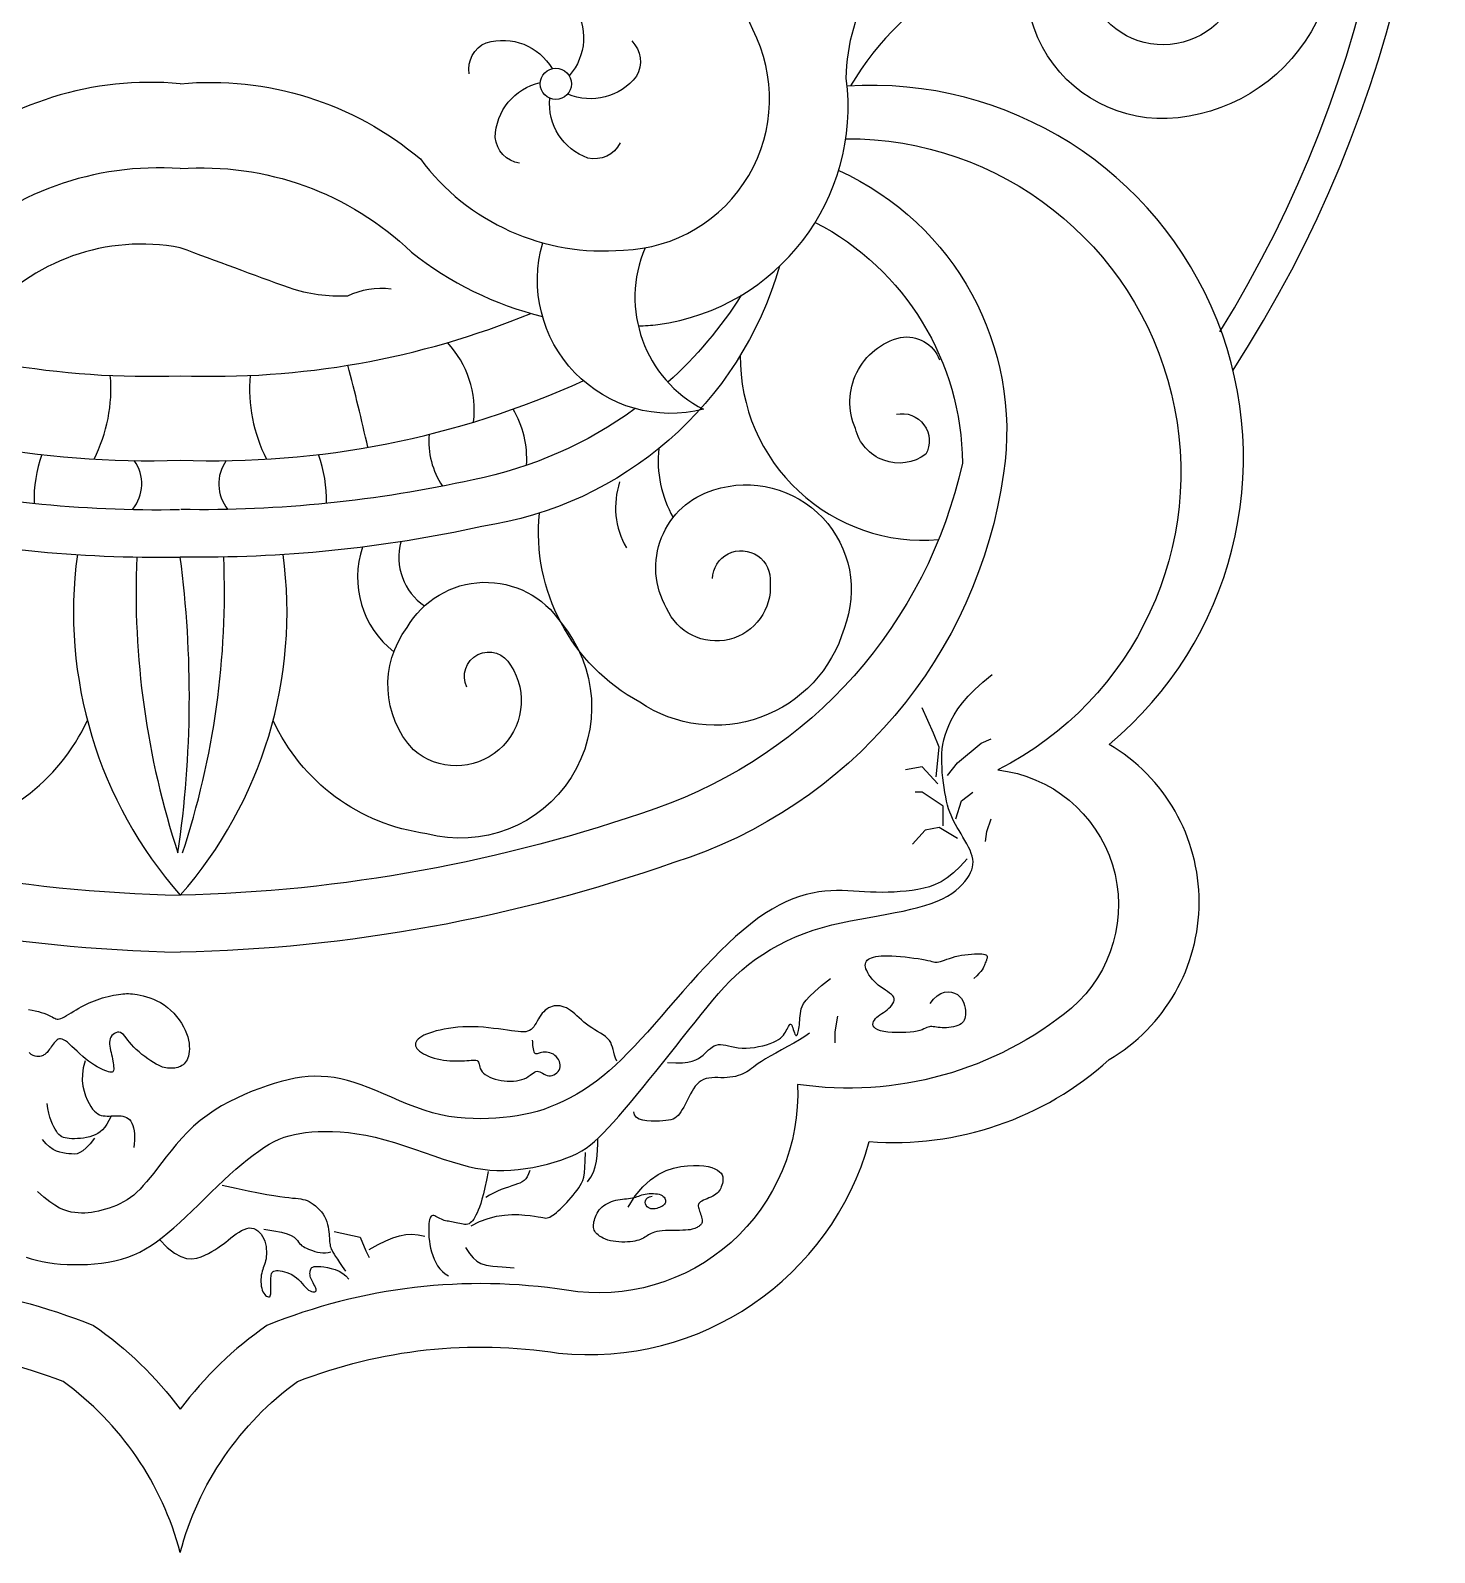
# Model space of a CAD drawing. Header units: millimetres. Extents: x -159346 to -157016, y -80163 to -78851.
# Drawn here: x -157400.36 to -157360.46, y -79047.82 to -79004.58 of the extents above; entities that cross this region are included whole.
import ezdxf

# ---------------------------------------------------------------- set-up
doc = ezdxf.new("R2010")
doc.units = ezdxf.units.MM
doc.header["$LTSCALE"] = 2
doc.header["$MEASUREMENT"] = 0
for name, color, linetype in [('3', 3, 'CONTINUOUS'), ('4', 4, 'CONTINUOUS'), ('7', 7, 'CONTINUOUS')]:
    doc.layers.add(name, color=color, linetype=linetype)

msp = doc.modelspace()

# ---------------------------------------------------------------- linework, layer by layer
at = {"layer": '3', "color": 0}
for points in [[(-157396.101, -79006.097, 0.200979), (-157402.925, -79008.232, -0.260997), (-157408.694, -79010.821, -0.550319), (-157412.372, -79004.558, 0.259121), (-157412.52, -79001.384, 0.661077), (-157414.211, -79001.802, 0.409038), (-157417.221, -78997.208, 0.463078), (-157420.398, -78998.461, 0.230332), (-157418.308, -79003.054, -0.136037), (-157415.065, -79006.31)], [(-157396.101, -79006.097, -0.200979), (-157389.277, -79008.232, 0.260997), (-157383.508, -79010.821, 0.550319), (-157379.83, -79004.558, -0.259121), (-157379.683, -79001.384, -0.661077), (-157377.991, -79001.802, -0.409038), (-157374.981, -78997.208, -0.463078), (-157371.804, -78998.461, -0.230332), (-157373.894, -79003.054, 0.130851), (-157377.05, -79006.158, 0.130851)], [(-157371.804, -78998.461, -0.424059), (-157363.828, -78999.847, -0.545745), (-157368.054, -79007.085, -0.67731), (-157370.96, -79000.525, -0.707315), (-157366.016, -79003.315, -0.769942), (-157370.318, -79003.353, -0.762442), (-157368.356, -79001.77, -0.743648), (-157368.809, -79002.637)], [(-157383.085, -79012.976, 0.014342), (-157382.529, -79012.937, 0.412792), (-157377.174, -79005.941, -0.262416), (-157374.394, -79001.209)], [(-157385.92, -79003.671, -0.345154), (-157384.926, -79003.857, -0.343462), (-157385.048, -79005.869)], [(-157387.89, -79005.818, -0.345154), (-157387.405, -79004.93, -0.343462), (-157385.53, -79005.668)], [(-157383.269, -79004.881, -0.345154), (-157383.139, -79005.884, -0.343462), (-157385.09, -79006.389)], [(-157386.457, -79008.355, -0.345154), (-157387.151, -79007.62, -0.343462), (-157385.87, -79006.064)], [(-157383.601, -79007.776, -0.345154), (-157384.514, -79008.209, -0.343462), (-157385.598, -79006.51)], [(-157414.813, -79008.557, 0.33476), (-157419.5, -79017.153, 0.288685), (-157410.129, -79028.217, 0.079016), (-157396.101, -79030.766, 0.079016)], [(-157396.101, -79008.508, 0.212712), (-157402.67, -79010.879, -0.108121), (-157406.396, -79012.706)], [(-157396.101, -79008.508, -0.212712), (-157389.532, -79010.879, 0.108121), (-157385.806, -79012.706)], [(-157377.389, -79008.557, -0.33476), (-157372.702, -79017.153, -0.288685), (-157382.074, -79028.217, -0.079016), (-157396.101, -79030.766, -0.079016)], [(-157414.147, -79010.033, 0.278708), (-157418.327, -79016.872, 0.260321), (-157409.617, -79026.68, 0.078961), (-157396.101, -79029.146, 0.078961)], [(-157378.056, -79010.033, -0.278708), (-157373.875, -79016.872, -0.260321), (-157382.585, -79026.68, -0.078961), (-157396.101, -79029.146, -0.078961)], [(-157390.11, -79011.927, 0.141691), (-157391.35, -79012.129, -0.092112), (-157392.993, -79011.898, -0.001857), (-157396.101, -79010.756, 0.271344), (-157401.681, -79012.735)], [(-157382.888, -79010.755, 0.395027), (-157381.232, -79015.343, -0.580528), (-157385.798, -79010.615)], [(-157413.132, -79011.28, 0.293505), (-157404.667, -79018.673, 0.058263), (-157396.101, -79019.541, 0.058263)], [(-157379.07, -79011.28, -0.293505), (-157387.535, -79018.673, -0.058263), (-157396.101, -79019.541, -0.058263)], [(-157380.159, -79012.106, -0.069191), (-157382.243, -79014.574, -0.069191)], [(-157375.75, -79015.483, -0.644183), (-157374.914, -79016.622, -0.535005), (-157376.915, -79015.89, -0.462913), (-157375.635, -79013.303, -0.35973), (-157374.525, -79013.934)], [(-157409.032, -79015.324, 0.108554), (-157404.424, -79017.344, 0.058606), (-157396.122, -79018.191)], [(-157383.17, -79015.324, -0.108554), (-157387.778, -79017.344, -0.058606), (-157396.08, -79018.191)], [(-157380.98, -79020.153, -1.030287), (-157379.338, -79020.267, -0.850787), (-157382.278, -79020.992, -0.485332), (-157380.942, -79017.635, -0.633591), (-157377.237, -79021.565, -0.508921), (-157383.042, -79023.663, -0.302486), (-157385.894, -79018.293)], [(-157404.242, -79023.235, 0.981359), (-157405.49, -79022.612, 0.871126), (-157402.727, -79025.016, 0.363424), (-157402.548, -79021.543, 0.556765), (-157406.922, -79021.409, 0.733056), (-157403.104, -79027.398, 0.256961), (-157398.74, -79024.18, 0.256961)], [(-157387.96, -79023.235, -0.981359), (-157386.712, -79022.612, -0.871126), (-157389.475, -79025.016, -0.363424), (-157389.654, -79021.543, -0.556765), (-157385.28, -79021.409, -0.733056), (-157389.098, -79027.398, -0.256961), (-157393.463, -79024.18, -0.256961)]]:
    msp.add_lwpolyline(points, format="xyb", dxfattribs=at)
for points in [[(-157400.483, -79039.43), (-157400.341, -79039.475), (-157400.189, -79039.515), (-157400.029, -79039.55), (-157399.861, -79039.579), (-157399.685, -79039.603), (-157399.504, -79039.621), (-157399.317, -79039.633), (-157399.126, -79039.639), (-157398.932, -79039.638), (-157398.736, -79039.631), (-157398.538, -79039.617), (-157398.342, -79039.595), (-157398.148, -79039.565), (-157397.957, -79039.527), (-157397.771, -79039.48), (-157397.591, -79039.423), (-157397.418, -79039.357), (-157397.252, -79039.28), (-157397.09, -79039.194), (-157396.93, -79039.096), (-157396.772, -79038.988), (-157396.613, -79038.869), (-157396.452, -79038.739), (-157396.286, -79038.596), (-157396.116, -79038.443), (-157395.941, -79038.28), (-157395.763, -79038.11), (-157395.583, -79037.936), (-157395.402, -79037.759), (-157395.22, -79037.583), (-157395.04, -79037.409), (-157394.863, -79037.241), (-157394.688, -79037.08), (-157394.518, -79036.928), (-157394.351, -79036.784), (-157394.187, -79036.65), (-157394.028, -79036.526), (-157393.872, -79036.413), (-157393.721, -79036.311), (-157393.573, -79036.221), (-157393.43, -79036.143), (-157393.288, -79036.077), (-157393.147, -79036.022), (-157393.003, -79035.976), (-157392.855, -79035.939), (-157392.701, -79035.91), (-157392.539, -79035.888), (-157392.366, -79035.871), (-157392.181, -79035.86), (-157391.983, -79035.855), (-157391.774, -79035.857), (-157391.553, -79035.867), (-157391.321, -79035.888), (-157391.079, -79035.919), (-157390.825, -79035.963), (-157390.562, -79036.02), (-157390.289, -79036.091), (-157390.01, -79036.173), (-157389.727, -79036.264), (-157389.445, -79036.359), (-157389.165, -79036.455), (-157388.892, -79036.55), (-157388.629, -79036.639), (-157388.378, -79036.72), (-157388.142, -79036.789), (-157387.92, -79036.847), (-157387.708, -79036.894), (-157387.504, -79036.928), (-157387.304, -79036.952), (-157387.107, -79036.965), (-157386.909, -79036.967), (-157386.708, -79036.959), (-157386.501, -79036.94), (-157386.29, -79036.912), (-157386.079, -79036.875), (-157385.871, -79036.832), (-157385.667, -79036.782), (-157385.472, -79036.728), (-157385.287, -79036.669), (-157385.117, -79036.609), (-157384.962, -79036.546), (-157384.821, -79036.479), (-157384.69, -79036.407), (-157384.566, -79036.328), (-157384.445, -79036.239), (-157384.325, -79036.139), (-157384.202, -79036.026), (-157384.073, -79035.898), (-157383.936, -79035.753), (-157383.789, -79035.593), (-157383.635, -79035.418), (-157383.473, -79035.23), (-157383.306, -79035.031), (-157383.132, -79034.822), (-157382.954, -79034.604), (-157382.771, -79034.379), (-157382.585, -79034.148), (-157382.397, -79033.913), (-157382.209, -79033.676), (-157382.02, -79033.439), (-157381.833, -79033.204), (-157381.65, -79032.973), (-157381.47, -79032.749), (-157381.296, -79032.533), (-157381.129, -79032.326), (-157380.965, -79032.129), (-157380.804, -79031.941), (-157380.643, -79031.762), (-157380.479, -79031.59), (-157380.311, -79031.425), (-157380.135, -79031.266), (-157379.949, -79031.114), (-157379.752, -79030.966), (-157379.544, -79030.825), (-157379.325, -79030.69), (-157379.098, -79030.562), (-157378.861, -79030.443), (-157378.617, -79030.332), (-157378.367, -79030.231), (-157378.11, -79030.14), (-157377.848, -79030.06), (-157377.583, -79029.99), (-157377.316, -79029.928), (-157377.05, -79029.872), (-157376.786, -79029.822), (-157376.526, -79029.775), (-157376.272, -79029.73), (-157376.025, -79029.686), (-157375.787, -79029.641), (-157375.56, -79029.594), (-157375.343, -79029.546), (-157375.137, -79029.495), (-157374.943, -79029.44), (-157374.762, -79029.381), (-157374.595, -79029.318), (-157374.441, -79029.249), (-157374.301, -79029.175), (-157374.175, -79029.095), (-157374.063, -79029.013), (-157373.964, -79028.927), (-157373.877, -79028.841), (-157373.802, -79028.754), (-157373.738, -79028.669), (-157373.685, -79028.585), (-157373.642, -79028.505), (-157373.61, -79028.427), (-157373.587, -79028.351), (-157373.575, -79028.275), (-157373.572, -79028.198), (-157373.579, -79028.121), (-157373.595, -79028.041), (-157373.621, -79027.958), (-157373.656, -79027.87), (-157373.699, -79027.78), (-157373.748, -79027.687), (-157373.801, -79027.593), (-157373.857, -79027.498), (-157373.913, -79027.404), (-157373.969, -79027.311), (-157374.022, -79027.221), (-157374.071, -79027.134), (-157374.116, -79027.048), (-157374.158, -79026.962), (-157374.196, -79026.875), (-157374.231, -79026.785), (-157374.264, -79026.689), (-157374.294, -79026.586), (-157374.322, -79026.475), (-157374.349, -79026.354), (-157374.373, -79026.225), (-157374.395, -79026.09), (-157374.414, -79025.95), (-157374.431, -79025.807), (-157374.444, -79025.664), (-157374.453, -79025.522), (-157374.459, -79025.384), (-157374.46, -79025.249), (-157374.456, -79025.119), (-157374.445, -79024.99), (-157374.428, -79024.862), (-157374.401, -79024.733), (-157374.366, -79024.601), (-157374.32, -79024.466), (-157374.263, -79024.324), (-157374.193, -79024.175), (-157374.107, -79024.019), (-157374, -79023.853), (-157373.87, -79023.679), (-157373.711, -79023.494), (-157373.521, -79023.299), (-157373.295, -79023.092), (-157373.029, -79022.873)], [(-157374.616, -79025.782), (-157374.536, -79024.944), (-157374.696, -79024.545), (-157375.015, -79023.827)], [(-157374.296, -79025.742), (-157374.017, -79025.383), (-157373.338, -79024.825), (-157373.058, -79024.705)], [(-157374.576, -79025.981), (-157375.015, -79025.503), (-157375.494, -79025.582)], [(-157374.416, -79027.178), (-157374.416, -79026.62), (-157375.015, -79026.221), (-157375.215, -79026.221)], [(-157374.057, -79026.979), (-157373.897, -79026.46), (-157373.578, -79026.221)], [(-157374.017, -79027.537), (-157374.536, -79027.218), (-157374.935, -79027.298), (-157375.295, -79027.697)], [(-157373.218, -79027.617), (-157373.178, -79027.338), (-157373.058, -79026.979)], [(-157373.74, -79028.112), (-157373.938, -79028.334), (-157374.126, -79028.513), (-157374.305, -79028.654), (-157374.478, -79028.763), (-157374.645, -79028.845), (-157374.809, -79028.905), (-157374.973, -79028.948), (-157375.137, -79028.981), (-157375.304, -79029.007), (-157375.473, -79029.028), (-157375.644, -79029.044), (-157375.815, -79029.055), (-157375.986, -79029.062), (-157376.156, -79029.065), (-157376.324, -79029.063), (-157376.489, -79029.058), (-157376.652, -79029.05), (-157376.812, -79029.04), (-157376.97, -79029.029), (-157377.129, -79029.021), (-157377.288, -79029.015), (-157377.449, -79029.013), (-157377.614, -79029.018), (-157377.782, -79029.031), (-157377.955, -79029.053), (-157378.133, -79029.085), (-157378.316, -79029.128), (-157378.502, -79029.183), (-157378.693, -79029.251), (-157378.887, -79029.333), (-157379.084, -79029.429), (-157379.284, -79029.54), (-157379.487, -79029.667), (-157379.692, -79029.81), (-157379.899, -79029.967), (-157380.108, -79030.138), (-157380.319, -79030.322), (-157380.531, -79030.517), (-157380.745, -79030.724), (-157380.959, -79030.941), (-157381.175, -79031.167), (-157381.39, -79031.4), (-157381.605, -79031.638), (-157381.818, -79031.878), (-157382.028, -79032.118), (-157382.235, -79032.355), (-157382.437, -79032.588), (-157382.635, -79032.814), (-157382.827, -79033.031), (-157383.013, -79033.239), (-157383.196, -79033.437), (-157383.377, -79033.626), (-157383.555, -79033.806), (-157383.733, -79033.976), (-157383.912, -79034.137), (-157384.091, -79034.288), (-157384.274, -79034.43), (-157384.458, -79034.562), (-157384.644, -79034.686), (-157384.831, -79034.8), (-157385.019, -79034.904), (-157385.208, -79034.999), (-157385.396, -79035.085), (-157385.585, -79035.161), (-157385.772, -79035.228), (-157385.96, -79035.286), (-157386.148, -79035.336), (-157386.338, -79035.378), (-157386.531, -79035.413), (-157386.727, -79035.441), (-157386.927, -79035.463), (-157387.132, -79035.479), (-157387.344, -79035.49), (-157387.56, -79035.495), (-157387.781, -79035.492), (-157388.006, -79035.481), (-157388.235, -79035.459), (-157388.466, -79035.427), (-157388.7, -79035.383), (-157388.935, -79035.325), (-157389.171, -79035.253), (-157389.407, -79035.17), (-157389.641, -79035.079), (-157389.873, -79034.983), (-157390.101, -79034.884), (-157390.326, -79034.786), (-157390.544, -79034.693), (-157390.756, -79034.606), (-157390.961, -79034.53), (-157391.159, -79034.463), (-157391.352, -79034.407), (-157391.54, -79034.362), (-157391.726, -79034.327), (-157391.91, -79034.303), (-157392.093, -79034.29), (-157392.276, -79034.288), (-157392.462, -79034.297), (-157392.649, -79034.316), (-157392.839, -79034.346), (-157393.032, -79034.386), (-157393.229, -79034.435), (-157393.429, -79034.493), (-157393.633, -79034.559), (-157393.842, -79034.634), (-157394.056, -79034.716), (-157394.273, -79034.806), (-157394.492, -79034.906), (-157394.709, -79035.014), (-157394.924, -79035.132), (-157395.135, -79035.259), (-157395.339, -79035.398), (-157395.534, -79035.547), (-157395.72, -79035.708), (-157395.895, -79035.876), (-157396.06, -79036.05), (-157396.216, -79036.227), (-157396.362, -79036.402), (-157396.499, -79036.574), (-157396.627, -79036.739), (-157396.746, -79036.894), (-157396.856, -79037.037), (-157396.96, -79037.168), (-157397.058, -79037.287), (-157397.152, -79037.395), (-157397.243, -79037.493), (-157397.333, -79037.582), (-157397.424, -79037.662), (-157397.517, -79037.735), (-157397.614, -79037.8), (-157397.713, -79037.858), (-157397.814, -79037.911), (-157397.917, -79037.957), (-157398.02, -79037.998), (-157398.123, -79038.034), (-157398.226, -79038.066), (-157398.327, -79038.094), (-157398.427, -79038.117), (-157398.524, -79038.138), (-157398.62, -79038.153), (-157398.716, -79038.165), (-157398.811, -79038.172), (-157398.906, -79038.174), (-157399.002, -79038.171), (-157399.099, -79038.162), (-157399.197, -79038.147), (-157399.3, -79038.123), (-157399.41, -79038.085), (-157399.53, -79038.03), (-157399.662, -79037.953), (-157399.809, -79037.852), (-157399.975, -79037.722), (-157400.161, -79037.559)], [(-157374.786, -79032.225), (-157374.692, -79032.094), (-157374.591, -79031.999), (-157374.487, -79031.936), (-157374.383, -79031.901), (-157374.28, -79031.89), (-157374.183, -79031.901), (-157374.095, -79031.928), (-157374.017, -79031.969), (-157373.953, -79032.019), (-157373.901, -79032.078), (-157373.861, -79032.142), (-157373.831, -79032.21), (-157373.81, -79032.28), (-157373.797, -79032.351), (-157373.79, -79032.419), (-157373.787, -79032.484), (-157373.789, -79032.543), (-157373.796, -79032.598), (-157373.807, -79032.647), (-157373.823, -79032.691), (-157373.846, -79032.73), (-157373.875, -79032.765), (-157373.91, -79032.796), (-157373.954, -79032.823), (-157374.005, -79032.846), (-157374.063, -79032.865), (-157374.125, -79032.881), (-157374.191, -79032.894), (-157374.258, -79032.902), (-157374.325, -79032.908), (-157374.391, -79032.91), (-157374.453, -79032.909), (-157374.51, -79032.905), (-157374.563, -79032.9), (-157374.612, -79032.893), (-157374.658, -79032.886), (-157374.7, -79032.881), (-157374.739, -79032.878), (-157374.777, -79032.878), (-157374.812, -79032.883), (-157374.847, -79032.893), (-157374.883, -79032.907), (-157374.922, -79032.925), (-157374.967, -79032.945), (-157375.02, -79032.966), (-157375.084, -79032.987), (-157375.16, -79033.006), (-157375.252, -79033.022), (-157375.359, -79033.035), (-157375.48, -79033.044), (-157375.608, -79033.049), (-157375.74, -79033.049), (-157375.87, -79033.044), (-157375.994, -79033.034), (-157376.106, -79033.018), (-157376.203, -79032.996), (-157376.281, -79032.968), (-157376.339, -79032.935), (-157376.38, -79032.898), (-157376.405, -79032.858), (-157376.415, -79032.816), (-157376.413, -79032.773), (-157376.399, -79032.731), (-157376.376, -79032.69), (-157376.345, -79032.651), (-157376.307, -79032.614), (-157376.263, -79032.579), (-157376.216, -79032.544), (-157376.165, -79032.509), (-157376.113, -79032.473), (-157376.061, -79032.436), (-157376.01, -79032.397), (-157375.962, -79032.356), (-157375.918, -79032.313), (-157375.879, -79032.269), (-157375.847, -79032.224), (-157375.824, -79032.178), (-157375.812, -79032.133), (-157375.811, -79032.088), (-157375.824, -79032.045), (-157375.851, -79032.003), (-157375.891, -79031.963), (-157375.941, -79031.923), (-157375.999, -79031.882), (-157376.062, -79031.84), (-157376.129, -79031.796), (-157376.197, -79031.75), (-157376.263, -79031.699), (-157376.326, -79031.645), (-157376.385, -79031.587), (-157376.439, -79031.528), (-157376.487, -79031.467), (-157376.529, -79031.406), (-157376.565, -79031.346), (-157376.594, -79031.288), (-157376.616, -79031.234), (-157376.629, -79031.184), (-157376.635, -79031.138), (-157376.632, -79031.096), (-157376.622, -79031.058), (-157376.603, -79031.023), (-157376.578, -79030.993), (-157376.544, -79030.965), (-157376.503, -79030.941), (-157376.454, -79030.921), (-157376.398, -79030.903), (-157376.333, -79030.888), (-157376.26, -79030.877), (-157376.178, -79030.87), (-157376.087, -79030.866), (-157375.987, -79030.865), (-157375.877, -79030.868), (-157375.758, -79030.875), (-157375.632, -79030.885), (-157375.503, -79030.898), (-157375.375, -79030.912), (-157375.25, -79030.929), (-157375.132, -79030.946), (-157375.025, -79030.964), (-157374.932, -79030.981), (-157374.856, -79030.998), (-157374.793, -79031.014), (-157374.742, -79031.028), (-157374.699, -79031.039), (-157374.661, -79031.046), (-157374.625, -79031.05), (-157374.588, -79031.048), (-157374.546, -79031.041), (-157374.498, -79031.028), (-157374.442, -79031.01), (-157374.38, -79030.989), (-157374.312, -79030.965), (-157374.238, -79030.939), (-157374.159, -79030.914), (-157374.075, -79030.89), (-157373.987, -79030.868), (-157373.896, -79030.85), (-157373.803, -79030.836), (-157373.71, -79030.825), (-157373.619, -79030.817), (-157373.533, -79030.812), (-157373.454, -79030.81), (-157373.382, -79030.811), (-157373.322, -79030.815), (-157373.273, -79030.821), (-157373.235, -79030.83), (-157373.207, -79030.84), (-157373.188, -79030.852), (-157373.175, -79030.866), (-157373.169, -79030.881), (-157373.167, -79030.898), (-157373.169, -79030.915), (-157373.172, -79030.933), (-157373.177, -79030.951), (-157373.184, -79030.971), (-157373.192, -79030.993), (-157373.201, -79031.016), (-157373.212, -79031.042), (-157373.223, -79031.07), (-157373.235, -79031.101), (-157373.248, -79031.135), (-157373.264, -79031.173), (-157373.286, -79031.215), (-157373.314, -79031.261), (-157373.352, -79031.313), (-157373.403, -79031.371), (-157373.467, -79031.435), (-157373.548, -79031.507)], [(-157382.253, -79033.9), (-157382.021, -79033.908), (-157381.83, -79033.902), (-157381.675, -79033.885), (-157381.55, -79033.858), (-157381.45, -79033.823), (-157381.37, -79033.782), (-157381.303, -79033.736), (-157381.245, -79033.687), (-157381.19, -79033.637), (-157381.137, -79033.587), (-157381.085, -79033.539), (-157381.033, -79033.495), (-157380.98, -79033.456), (-157380.926, -79033.424), (-157380.869, -79033.401), (-157380.809, -79033.388), (-157380.744, -79033.386), (-157380.675, -79033.393), (-157380.6, -79033.407), (-157380.52, -79033.425), (-157380.434, -79033.445), (-157380.342, -79033.464), (-157380.243, -79033.479), (-157380.136, -79033.488), (-157380.023, -79033.489), (-157379.905, -79033.481), (-157379.785, -79033.467), (-157379.666, -79033.447), (-157379.549, -79033.421), (-157379.438, -79033.391), (-157379.336, -79033.358), (-157379.245, -79033.322), (-157379.166, -79033.283), (-157379.1, -79033.243), (-157379.045, -79033.202), (-157378.999, -79033.16), (-157378.961, -79033.118), (-157378.929, -79033.075), (-157378.902, -79033.032), (-157378.879, -79032.989), (-157378.857, -79032.947), (-157378.837, -79032.908), (-157378.819, -79032.872), (-157378.801, -79032.843), (-157378.785, -79032.821), (-157378.769, -79032.808), (-157378.754, -79032.806), (-157378.739, -79032.816), (-157378.724, -79032.84), (-157378.709, -79032.875), (-157378.694, -79032.917), (-157378.679, -79032.963), (-157378.664, -79033.01), (-157378.649, -79033.053), (-157378.634, -79033.089), (-157378.619, -79033.115), (-157378.604, -79033.129), (-157378.589, -79033.129), (-157378.575, -79033.119), (-157378.562, -79033.098), (-157378.549, -79033.068), (-157378.538, -79033.03), (-157378.528, -79032.986), (-157378.519, -79032.936), (-157378.513, -79032.882), (-157378.507, -79032.823), (-157378.503, -79032.762), (-157378.498, -79032.699), (-157378.493, -79032.634), (-157378.487, -79032.569), (-157378.479, -79032.503), (-157378.469, -79032.437), (-157378.455, -79032.372), (-157378.431, -79032.303), (-157378.388, -79032.225), (-157378.318, -79032.131), (-157378.215, -79032.018), (-157378.069, -79031.88), (-157377.874, -79031.711), (-157377.621, -79031.507)], [(-157400.409, -79032.394), (-157400.313, -79032.407), (-157400.221, -79032.426), (-157400.133, -79032.448), (-157400.052, -79032.473), (-157399.976, -79032.499), (-157399.906, -79032.527), (-157399.844, -79032.554), (-157399.79, -79032.58), (-157399.743, -79032.604), (-157399.703, -79032.625), (-157399.668, -79032.642), (-157399.635, -79032.655), (-157399.603, -79032.663), (-157399.57, -79032.665), (-157399.533, -79032.659), (-157399.492, -79032.647), (-157399.444, -79032.626), (-157399.389, -79032.598), (-157399.33, -79032.565), (-157399.266, -79032.527), (-157399.199, -79032.486), (-157399.129, -79032.443), (-157399.057, -79032.399), (-157398.985, -79032.356), (-157398.912, -79032.316), (-157398.839, -79032.277), (-157398.766, -79032.24), (-157398.692, -79032.206), (-157398.618, -79032.173), (-157398.542, -79032.143), (-157398.466, -79032.114), (-157398.388, -79032.088), (-157398.31, -79032.064), (-157398.23, -79032.042), (-157398.151, -79032.022), (-157398.074, -79032.005), (-157397.998, -79031.989), (-157397.925, -79031.975), (-157397.856, -79031.964), (-157397.792, -79031.954), (-157397.733, -79031.947), (-157397.678, -79031.942), (-157397.625, -79031.939), (-157397.571, -79031.939), (-157397.516, -79031.942), (-157397.458, -79031.948), (-157397.394, -79031.957), (-157397.323, -79031.969), (-157397.243, -79031.985), (-157397.156, -79032.005), (-157397.062, -79032.03), (-157396.965, -79032.061), (-157396.864, -79032.099), (-157396.763, -79032.144), (-157396.662, -79032.197), (-157396.562, -79032.26), (-157396.466, -79032.331), (-157396.375, -79032.411), (-157396.288, -79032.498), (-157396.207, -79032.59), (-157396.133, -79032.686), (-157396.066, -79032.784), (-157396.008, -79032.883), (-157395.959, -79032.982), (-157395.919, -79033.078), (-157395.888, -79033.172), (-157395.865, -79033.263), (-157395.85, -79033.35), (-157395.843, -79033.433), (-157395.841, -79033.512), (-157395.845, -79033.585), (-157395.854, -79033.652), (-157395.867, -79033.713), (-157395.885, -79033.768), (-157395.905, -79033.818), (-157395.93, -79033.861), (-157395.957, -79033.9), (-157395.987, -79033.934), (-157396.02, -79033.963), (-157396.055, -79033.987), (-157396.093, -79034.007), (-157396.132, -79034.024), (-157396.172, -79034.037), (-157396.214, -79034.047), (-157396.256, -79034.054), (-157396.299, -79034.058), (-157396.341, -79034.061), (-157396.383, -79034.062), (-157396.425, -79034.061), (-157396.467, -79034.058), (-157396.511, -79034.051), (-157396.557, -79034.041), (-157396.606, -79034.026), (-157396.66, -79034.005), (-157396.72, -79033.977), (-157396.786, -79033.942), (-157396.859, -79033.899), (-157396.938, -79033.849), (-157397.021, -79033.793), (-157397.105, -79033.731), (-157397.19, -79033.666), (-157397.271, -79033.598), (-157397.349, -79033.528), (-157397.419, -79033.458), (-157397.483, -79033.389), (-157397.539, -79033.322), (-157397.589, -79033.259), (-157397.635, -79033.201), (-157397.677, -79033.149), (-157397.718, -79033.106), (-157397.759, -79033.072), (-157397.8, -79033.049), (-157397.842, -79033.038), (-157397.886, -79033.039), (-157397.929, -79033.05), (-157397.97, -79033.07), (-157398.008, -79033.099), (-157398.042, -79033.134), (-157398.07, -79033.175), (-157398.09, -79033.22), (-157398.103, -79033.269), (-157398.109, -79033.321), (-157398.108, -79033.376), (-157398.102, -79033.433), (-157398.093, -79033.492), (-157398.081, -79033.552), (-157398.067, -79033.613), (-157398.053, -79033.674), (-157398.039, -79033.736), (-157398.027, -79033.796), (-157398.016, -79033.855), (-157398.006, -79033.911), (-157397.999, -79033.963), (-157397.994, -79034.012), (-157397.992, -79034.055), (-157397.993, -79034.091), (-157397.998, -79034.121), (-157398.007, -79034.145), (-157398.021, -79034.161), (-157398.04, -79034.17), (-157398.066, -79034.173), (-157398.098, -79034.17), (-157398.139, -79034.16), (-157398.187, -79034.143), (-157398.245, -79034.121), (-157398.31, -79034.092), (-157398.382, -79034.057), (-157398.458, -79034.016), (-157398.539, -79033.969), (-157398.622, -79033.916), (-157398.707, -79033.858), (-157398.791, -79033.794), (-157398.874, -79033.724), (-157398.955, -79033.651), (-157399.034, -79033.578), (-157399.109, -79033.506), (-157399.18, -79033.438), (-157399.247, -79033.376), (-157399.309, -79033.322), (-157399.365, -79033.28), (-157399.415, -79033.25), (-157399.46, -79033.232), (-157399.5, -79033.225), (-157399.535, -79033.228), (-157399.568, -79033.239), (-157399.599, -79033.257), (-157399.628, -79033.281), (-157399.656, -79033.309), (-157399.684, -79033.342), (-157399.711, -79033.377), (-157399.739, -79033.413), (-157399.766, -79033.45), (-157399.792, -79033.487), (-157399.817, -79033.522), (-157399.841, -79033.555), (-157399.864, -79033.585), (-157399.886, -79033.611), (-157399.907, -79033.633), (-157399.928, -79033.652), (-157399.95, -79033.668), (-157399.973, -79033.682), (-157399.999, -79033.694), (-157400.027, -79033.705), (-157400.058, -79033.715), (-157400.094, -79033.724), (-157400.134, -79033.73), (-157400.178, -79033.73), (-157400.226, -79033.721), (-157400.278, -79033.701), (-157400.335, -79033.666), (-157400.396, -79033.613)], [(-157383.69, -79033.86), (-157383.729, -79033.772), (-157383.758, -79033.688), (-157383.781, -79033.608), (-157383.8, -79033.532), (-157383.819, -79033.46), (-157383.841, -79033.392), (-157383.869, -79033.328), (-157383.907, -79033.268), (-157383.956, -79033.213), (-157384.017, -79033.161), (-157384.086, -79033.111), (-157384.161, -79033.063), (-157384.24, -79033.015), (-157384.322, -79032.966), (-157384.403, -79032.916), (-157384.482, -79032.863), (-157384.558, -79032.806), (-157384.629, -79032.747), (-157384.697, -79032.687), (-157384.763, -79032.628), (-157384.826, -79032.569), (-157384.888, -79032.514), (-157384.948, -79032.463), (-157385.008, -79032.417), (-157385.068, -79032.378), (-157385.128, -79032.346), (-157385.187, -79032.321), (-157385.246, -79032.302), (-157385.304, -79032.29), (-157385.362, -79032.284), (-157385.418, -79032.284), (-157385.474, -79032.291), (-157385.528, -79032.304), (-157385.581, -79032.323), (-157385.632, -79032.348), (-157385.681, -79032.378), (-157385.728, -79032.414), (-157385.772, -79032.455), (-157385.814, -79032.5), (-157385.853, -79032.55), (-157385.889, -79032.605), (-157385.923, -79032.661), (-157385.956, -79032.719), (-157385.988, -79032.776), (-157386.021, -79032.831), (-157386.055, -79032.881), (-157386.092, -79032.926), (-157386.133, -79032.963), (-157386.178, -79032.99), (-157386.228, -79033.01), (-157386.284, -79033.022), (-157386.347, -79033.027), (-157386.419, -79033.026), (-157386.5, -79033.02), (-157386.59, -79033.009), (-157386.692, -79032.996), (-157386.805, -79032.98), (-157386.928, -79032.962), (-157387.059, -79032.944), (-157387.198, -79032.927), (-157387.341, -79032.911), (-157387.487, -79032.898), (-157387.635, -79032.888), (-157387.783, -79032.883), (-157387.929, -79032.883), (-157388.073, -79032.888), (-157388.213, -79032.898), (-157388.348, -79032.913), (-157388.478, -79032.931), (-157388.602, -79032.952), (-157388.719, -79032.976), (-157388.828, -79033.002), (-157388.928, -79033.031), (-157389.02, -79033.061), (-157389.103, -79033.092), (-157389.176, -79033.125), (-157389.24, -79033.16), (-157389.294, -79033.195), (-157389.339, -79033.231), (-157389.374, -79033.268), (-157389.399, -79033.306), (-157389.414, -79033.344), (-157389.419, -79033.383), (-157389.415, -79033.421), (-157389.4, -79033.46), (-157389.377, -79033.498), (-157389.343, -79033.537), (-157389.301, -79033.574), (-157389.249, -79033.611), (-157389.188, -79033.647), (-157389.121, -79033.681), (-157389.047, -79033.714), (-157388.968, -79033.744), (-157388.884, -79033.771), (-157388.797, -79033.794), (-157388.708, -79033.814), (-157388.618, -79033.829), (-157388.527, -79033.84), (-157388.437, -79033.848), (-157388.348, -79033.853), (-157388.261, -79033.854), (-157388.178, -79033.854), (-157388.098, -79033.851), (-157388.023, -79033.847), (-157387.953, -79033.841), (-157387.89, -79033.836), (-157387.832, -79033.831), (-157387.781, -79033.828), (-157387.736, -79033.829), (-157387.698, -79033.834), (-157387.667, -79033.844), (-157387.643, -79033.86), (-157387.627, -79033.884), (-157387.615, -79033.913), (-157387.607, -79033.948), (-157387.599, -79033.987), (-157387.588, -79034.029), (-157387.574, -79034.072), (-157387.553, -79034.116), (-157387.524, -79034.159), (-157387.483, -79034.201), (-157387.433, -79034.24), (-157387.374, -79034.276), (-157387.307, -79034.31), (-157387.233, -79034.34), (-157387.154, -79034.366), (-157387.071, -79034.388), (-157386.985, -79034.405), (-157386.897, -79034.418), (-157386.808, -79034.425), (-157386.719, -79034.427), (-157386.633, -79034.424), (-157386.549, -79034.416), (-157386.469, -79034.402), (-157386.394, -79034.383), (-157386.326, -79034.359), (-157386.264, -79034.329), (-157386.21, -79034.296), (-157386.16, -79034.261), (-157386.115, -79034.227), (-157386.074, -79034.197), (-157386.035, -79034.172), (-157385.997, -79034.154), (-157385.96, -79034.146), (-157385.922, -79034.149), (-157385.883, -79034.161), (-157385.844, -79034.179), (-157385.803, -79034.202), (-157385.761, -79034.225), (-157385.718, -79034.246), (-157385.673, -79034.263), (-157385.627, -79034.272), (-157385.579, -79034.272), (-157385.53, -79034.263), (-157385.483, -79034.246), (-157385.438, -79034.222), (-157385.397, -79034.19), (-157385.362, -79034.154), (-157385.334, -79034.112), (-157385.314, -79034.066), (-157385.304, -79034.017), (-157385.303, -79033.967), (-157385.311, -79033.916), (-157385.327, -79033.865), (-157385.349, -79033.816), (-157385.379, -79033.771), (-157385.414, -79033.729), (-157385.454, -79033.694), (-157385.498, -79033.665), (-157385.546, -79033.642), (-157385.596, -79033.625), (-157385.646, -79033.614), (-157385.696, -79033.608), (-157385.745, -79033.606), (-157385.791, -79033.608), (-157385.833, -79033.614), (-157385.871, -79033.623), (-157385.904, -79033.633), (-157385.933, -79033.643), (-157385.958, -79033.65), (-157385.979, -79033.654), (-157385.998, -79033.652), (-157386.015, -79033.643), (-157386.03, -79033.624), (-157386.043, -79033.595), (-157386.054, -79033.558), (-157386.064, -79033.513), (-157386.072, -79033.464), (-157386.078, -79033.412), (-157386.082, -79033.36), (-157386.085, -79033.309), (-157386.086, -79033.262)], [(-157377.421, -79032.584), (-157377.501, -79033.022), (-157377.501, -79033.341)], [(-157378.22, -79033.062), (-157378.352, -79033.154), (-157378.503, -79033.25), (-157378.668, -79033.348), (-157378.84, -79033.446), (-157379.013, -79033.541), (-157379.18, -79033.633), (-157379.335, -79033.719), (-157379.471, -79033.797), (-157379.584, -79033.866), (-157379.676, -79033.926), (-157379.751, -79033.979), (-157379.812, -79034.025), (-157379.864, -79034.066), (-157379.911, -79034.102), (-157379.956, -79034.135), (-157380.003, -79034.166), (-157380.056, -79034.195), (-157380.115, -79034.223), (-157380.179, -79034.248), (-157380.248, -79034.271), (-157380.321, -79034.29), (-157380.398, -79034.306), (-157380.479, -79034.318), (-157380.562, -79034.325), (-157380.648, -79034.328), (-157380.736, -79034.328), (-157380.823, -79034.327), (-157380.91, -79034.327), (-157380.995, -79034.33), (-157381.077, -79034.339), (-157381.155, -79034.354), (-157381.228, -79034.379), (-157381.295, -79034.414), (-157381.356, -79034.459), (-157381.412, -79034.513), (-157381.464, -79034.574), (-157381.512, -79034.641), (-157381.557, -79034.712), (-157381.6, -79034.787), (-157381.641, -79034.864), (-157381.68, -79034.941), (-157381.718, -79035.018), (-157381.756, -79035.093), (-157381.794, -79035.166), (-157381.833, -79035.234), (-157381.872, -79035.297), (-157381.912, -79035.353), (-157381.953, -79035.402), (-157381.997, -79035.443), (-157382.044, -79035.476), (-157382.096, -79035.502), (-157382.155, -79035.522), (-157382.221, -79035.537), (-157382.298, -79035.548), (-157382.385, -79035.556), (-157382.486, -79035.562), (-157382.599, -79035.566), (-157382.72, -79035.565), (-157382.841, -79035.557), (-157382.956, -79035.539), (-157383.057, -79035.506), (-157383.138, -79035.457), (-157383.192, -79035.388), (-157383.211, -79035.296)], [(-157398.806, -79033.853), (-157398.858, -79034.049), (-157398.883, -79034.233), (-157398.884, -79034.406), (-157398.867, -79034.566), (-157398.835, -79034.712), (-157398.792, -79034.844), (-157398.742, -79034.961), (-157398.69, -79035.063), (-157398.639, -79035.149), (-157398.59, -79035.219), (-157398.541, -79035.276), (-157398.492, -79035.321), (-157398.444, -79035.356), (-157398.394, -79035.381), (-157398.344, -79035.398), (-157398.292, -79035.409), (-157398.238, -79035.415), (-157398.182, -79035.418), (-157398.125, -79035.417), (-157398.067, -79035.415), (-157398.009, -79035.412), (-157397.951, -79035.409), (-157397.893, -79035.408), (-157397.837, -79035.409), (-157397.782, -79035.414), (-157397.729, -79035.423), (-157397.678, -79035.437), (-157397.63, -79035.458), (-157397.585, -79035.485), (-157397.544, -79035.52), (-157397.507, -79035.564), (-157397.475, -79035.618), (-157397.449, -79035.682), (-157397.427, -79035.754), (-157397.412, -79035.835), (-157397.401, -79035.922), (-157397.397, -79036.015), (-157397.398, -79036.111), (-157397.406, -79036.21), (-157397.419, -79036.31)], [(-157398.068, -79035.417), (-157398.127, -79035.541), (-157398.186, -79035.646), (-157398.247, -79035.733), (-157398.31, -79035.806), (-157398.375, -79035.865), (-157398.444, -79035.913), (-157398.516, -79035.952), (-157398.593, -79035.983), (-157398.675, -79036.008), (-157398.761, -79036.028), (-157398.848, -79036.043), (-157398.936, -79036.053), (-157399.022, -79036.06), (-157399.104, -79036.062), (-157399.182, -79036.061), (-157399.253, -79036.057), (-157399.316, -79036.05), (-157399.372, -79036.039), (-157399.422, -79036.024), (-157399.467, -79036.004), (-157399.508, -79035.977), (-157399.547, -79035.944), (-157399.585, -79035.902), (-157399.622, -79035.852), (-157399.66, -79035.793), (-157399.698, -79035.724), (-157399.736, -79035.644), (-157399.772, -79035.552), (-157399.805, -79035.449), (-157399.834, -79035.333), (-157399.86, -79035.203), (-157399.879, -79035.059)], [(-157398.538, -79036.042), (-157398.663, -79036.204), (-157398.772, -79036.323), (-157398.869, -79036.406), (-157398.955, -79036.458), (-157399.035, -79036.487), (-157399.111, -79036.498), (-157399.187, -79036.496), (-157399.264, -79036.489), (-157399.347, -79036.48), (-157399.433, -79036.467), (-157399.524, -79036.446), (-157399.618, -79036.414), (-157399.715, -79036.365), (-157399.813, -79036.297), (-157399.913, -79036.206), (-157400.013, -79036.087)], [(-157384.524, -79037.286), (-157384.429, -79037.157), (-157384.357, -79037.014), (-157384.306, -79036.86), (-157384.271, -79036.699), (-157384.25, -79036.536), (-157384.239, -79036.373), (-157384.235, -79036.215), (-157384.235, -79036.065)], [(-157387.837, -79038.539), (-157387.595, -79038.413), (-157387.354, -79038.324), (-157387.118, -79038.265), (-157386.891, -79038.231), (-157386.677, -79038.217), (-157386.48, -79038.219), (-157386.304, -79038.23), (-157386.154, -79038.247), (-157386.031, -79038.264), (-157385.933, -79038.279), (-157385.856, -79038.293), (-157385.796, -79038.304), (-157385.748, -79038.311), (-157385.709, -79038.314), (-157385.674, -79038.312), (-157385.639, -79038.303), (-157385.601, -79038.287), (-157385.559, -79038.265), (-157385.514, -79038.236), (-157385.465, -79038.201), (-157385.413, -79038.16), (-157385.359, -79038.113), (-157385.302, -79038.061), (-157385.243, -79038.003), (-157385.181, -79037.941), (-157385.119, -79037.874), (-157385.057, -79037.805), (-157384.995, -79037.734), (-157384.936, -79037.663), (-157384.879, -79037.592), (-157384.825, -79037.523), (-157384.776, -79037.457), (-157384.733, -79037.393), (-157384.695, -79037.327), (-157384.663, -79037.25), (-157384.636, -79037.154), (-157384.616, -79037.034), (-157384.601, -79036.882), (-157384.592, -79036.689), (-157384.589, -79036.45)], [(-157383.371, -79038.009), (-157383.169, -79037.685), (-157382.957, -79037.426), (-157382.738, -79037.226), (-157382.517, -79037.076), (-157382.296, -79036.969), (-157382.082, -79036.897), (-157381.878, -79036.852), (-157381.687, -79036.829), (-157381.514, -79036.819), (-157381.358, -79036.82), (-157381.22, -79036.832), (-157381.099, -79036.852), (-157380.994, -79036.88), (-157380.906, -79036.915), (-157380.833, -79036.955), (-157380.775, -79036.998), (-157380.733, -79037.044), (-157380.703, -79037.092), (-157380.685, -79037.141), (-157380.677, -79037.191), (-157380.677, -79037.241), (-157380.684, -79037.29), (-157380.695, -79037.338), (-157380.709, -79037.384), (-157380.725, -79037.427), (-157380.742, -79037.469), (-157380.762, -79037.507), (-157380.785, -79037.544), (-157380.812, -79037.579), (-157380.844, -79037.611), (-157380.88, -79037.641), (-157380.922, -79037.67), (-157380.969, -79037.696), (-157381.021, -79037.721), (-157381.076, -79037.745), (-157381.131, -79037.768), (-157381.184, -79037.79), (-157381.233, -79037.812), (-157381.278, -79037.834), (-157381.314, -79037.856), (-157381.342, -79037.879), (-157381.362, -79037.902), (-157381.374, -79037.927), (-157381.379, -79037.954), (-157381.379, -79037.982), (-157381.374, -79038.013), (-157381.366, -79038.046), (-157381.354, -79038.082), (-157381.341, -79038.121), (-157381.327, -79038.162), (-157381.312, -79038.204), (-157381.299, -79038.246), (-157381.286, -79038.288), (-157381.277, -79038.329), (-157381.27, -79038.366), (-157381.268, -79038.401), (-157381.27, -79038.431), (-157381.277, -79038.458), (-157381.288, -79038.481), (-157381.303, -79038.501), (-157381.32, -79038.52), (-157381.341, -79038.536), (-157381.363, -79038.552), (-157381.388, -79038.567), (-157381.413, -79038.582), (-157381.442, -79038.597), (-157381.474, -79038.611), (-157381.512, -79038.624), (-157381.556, -79038.635), (-157381.608, -79038.646), (-157381.669, -79038.654), (-157381.74, -79038.66), (-157381.823, -79038.664), (-157381.915, -79038.666), (-157382.012, -79038.667), (-157382.113, -79038.669), (-157382.214, -79038.67), (-157382.311, -79038.673), (-157382.403, -79038.679), (-157382.486, -79038.687), (-157382.557, -79038.699), (-157382.619, -79038.714), (-157382.672, -79038.731), (-157382.718, -79038.751), (-157382.758, -79038.772), (-157382.796, -79038.794), (-157382.83, -79038.817), (-157382.865, -79038.84), (-157382.901, -79038.862), (-157382.938, -79038.883), (-157382.979, -79038.903), (-157383.022, -79038.922), (-157383.07, -79038.939), (-157383.122, -79038.955), (-157383.18, -79038.968), (-157383.244, -79038.979), (-157383.315, -79038.988), (-157383.391, -79038.994), (-157383.471, -79038.997), (-157383.553, -79038.997), (-157383.636, -79038.993), (-157383.719, -79038.986), (-157383.8, -79038.975), (-157383.877, -79038.959), (-157383.949, -79038.94), (-157384.016, -79038.916), (-157384.078, -79038.89), (-157384.134, -79038.86), (-157384.184, -79038.829), (-157384.228, -79038.796), (-157384.265, -79038.762), (-157384.296, -79038.727), (-157384.32, -79038.692), (-157384.338, -79038.656), (-157384.35, -79038.621), (-157384.357, -79038.584), (-157384.359, -79038.546), (-157384.357, -79038.506), (-157384.351, -79038.465), (-157384.343, -79038.421), (-157384.331, -79038.375), (-157384.317, -79038.327), (-157384.3, -79038.278), (-157384.279, -79038.229), (-157384.255, -79038.18), (-157384.226, -79038.132), (-157384.194, -79038.086), (-157384.156, -79038.042), (-157384.114, -79038.001), (-157384.067, -79037.963), (-157384.016, -79037.929), (-157383.962, -79037.898), (-157383.905, -79037.871), (-157383.846, -79037.847), (-157383.786, -79037.826), (-157383.724, -79037.809), (-157383.661, -79037.796), (-157383.598, -79037.786), (-157383.536, -79037.778), (-157383.475, -79037.771), (-157383.415, -79037.765), (-157383.358, -79037.759), (-157383.303, -79037.752), (-157383.251, -79037.743), (-157383.203, -79037.732), (-157383.157, -79037.719), (-157383.114, -79037.704), (-157383.071, -79037.69), (-157383.027, -79037.675), (-157382.982, -79037.66), (-157382.935, -79037.647), (-157382.885, -79037.636), (-157382.831, -79037.628), (-157382.773, -79037.622), (-157382.714, -79037.619), (-157382.655, -79037.619), (-157382.598, -79037.623), (-157382.543, -79037.63), (-157382.491, -79037.641), (-157382.446, -79037.656), (-157382.407, -79037.676), (-157382.374, -79037.699), (-157382.349, -79037.725), (-157382.329, -79037.753), (-157382.316, -79037.782), (-157382.309, -79037.812), (-157382.308, -79037.841), (-157382.313, -79037.869), (-157382.323, -79037.896), (-157382.338, -79037.92), (-157382.359, -79037.943), (-157382.383, -79037.964), (-157382.412, -79037.983), (-157382.445, -79038), (-157382.48, -79038.015), (-157382.519, -79038.029), (-157382.56, -79038.04), (-157382.603, -79038.049), (-157382.646, -79038.054), (-157382.688, -79038.054), (-157382.73, -79038.049), (-157382.768, -79038.037), (-157382.804, -79038.019), (-157382.835, -79037.992), (-157382.861, -79037.957), (-157382.879, -79037.915), (-157382.887, -79037.87), (-157382.882, -79037.825), (-157382.863, -79037.781), (-157382.826, -79037.742), (-157382.77, -79037.711), (-157382.692, -79037.69)], [(-157387.354, -79036.996), (-157387.401, -79037.242), (-157387.445, -79037.451), (-157387.487, -79037.627), (-157387.526, -79037.775), (-157387.563, -79037.899), (-157387.599, -79038.003), (-157387.633, -79038.091), (-157387.665, -79038.166), (-157387.697, -79038.234), (-157387.728, -79038.293), (-157387.759, -79038.345), (-157387.791, -79038.39), (-157387.824, -79038.426), (-157387.858, -79038.455), (-157387.894, -79038.477), (-157387.933, -79038.49), (-157387.975, -79038.497), (-157388.019, -79038.497), (-157388.065, -79038.492), (-157388.112, -79038.484), (-157388.16, -79038.473), (-157388.208, -79038.46), (-157388.256, -79038.448), (-157388.303, -79038.437), (-157388.349, -79038.428), (-157388.393, -79038.421), (-157388.436, -79038.414), (-157388.478, -79038.408), (-157388.519, -79038.401), (-157388.56, -79038.392), (-157388.6, -79038.381), (-157388.641, -79038.367), (-157388.681, -79038.349), (-157388.721, -79038.329), (-157388.759, -79038.308), (-157388.797, -79038.288), (-157388.833, -79038.269), (-157388.866, -79038.255), (-157388.897, -79038.246), (-157388.925, -79038.244), (-157388.949, -79038.25), (-157388.97, -79038.265), (-157388.988, -79038.288), (-157389.003, -79038.32), (-157389.015, -79038.361), (-157389.025, -79038.41), (-157389.032, -79038.467), (-157389.037, -79038.533), (-157389.04, -79038.608), (-157389.041, -79038.689), (-157389.038, -79038.777), (-157389.032, -79038.871), (-157389.021, -79038.968), (-157389.006, -79039.069), (-157388.986, -79039.171), (-157388.96, -79039.275), (-157388.927, -79039.378), (-157388.888, -79039.479), (-157388.842, -79039.576), (-157388.787, -79039.669), (-157388.724, -79039.754), (-157388.652, -79039.831), (-157388.571, -79039.897), (-157388.48, -79039.952)], [(-157386.164, -79036.964), (-157386.202, -79037.062), (-157386.241, -79037.14), (-157386.284, -79037.202), (-157386.332, -79037.25), (-157386.386, -79037.289), (-157386.446, -79037.32), (-157386.514, -79037.347), (-157386.591, -79037.374), (-157386.677, -79037.402), (-157386.771, -79037.434), (-157386.872, -79037.469), (-157386.977, -79037.509), (-157387.087, -79037.555), (-157387.198, -79037.608), (-157387.309, -79037.667), (-157387.419, -79037.735)], [(-157394.912, -79037.382), (-157394.51, -79037.47), (-157394.168, -79037.541), (-157393.879, -79037.598), (-157393.637, -79037.643), (-157393.437, -79037.677), (-157393.27, -79037.703), (-157393.132, -79037.722), (-157393.014, -79037.735), (-157392.913, -79037.746), (-157392.825, -79037.755), (-157392.747, -79037.764), (-157392.677, -79037.774), (-157392.614, -79037.785), (-157392.555, -79037.801), (-157392.498, -79037.821), (-157392.441, -79037.848), (-157392.382, -79037.882), (-157392.321, -79037.922), (-157392.26, -79037.969), (-157392.201, -79038.022), (-157392.144, -79038.079), (-157392.091, -79038.141), (-157392.043, -79038.207), (-157392.001, -79038.276), (-157391.967, -79038.348), (-157391.939, -79038.42), (-157391.917, -79038.494), (-157391.9, -79038.567), (-157391.888, -79038.638), (-157391.879, -79038.707), (-157391.872, -79038.772), (-157391.867, -79038.833), (-157391.864, -79038.889), (-157391.86, -79038.94), (-157391.857, -79038.987), (-157391.852, -79039.031), (-157391.845, -79039.073), (-157391.836, -79039.115), (-157391.824, -79039.156), (-157391.808, -79039.197), (-157391.788, -79039.241), (-157391.761, -79039.288), (-157391.728, -79039.343), (-157391.686, -79039.408), (-157391.634, -79039.486), (-157391.571, -79039.579), (-157391.496, -79039.691), (-157391.406, -79039.824)], [(-157396.692, -79038.929), (-157396.47, -79039.155), (-157396.268, -79039.312), (-157396.085, -79039.412), (-157395.919, -79039.462), (-157395.769, -79039.473), (-157395.634, -79039.455), (-157395.511, -79039.417), (-157395.4, -79039.368), (-157395.298, -79039.318), (-157395.204, -79039.267), (-157395.117, -79039.215), (-157395.035, -79039.162), (-157394.957, -79039.109), (-157394.882, -79039.054), (-157394.809, -79038.998), (-157394.735, -79038.94), (-157394.66, -79038.881), (-157394.584, -79038.823), (-157394.508, -79038.768), (-157394.431, -79038.717), (-157394.356, -79038.672), (-157394.282, -79038.636), (-157394.21, -79038.61), (-157394.14, -79038.597), (-157394.073, -79038.598), (-157394.01, -79038.613), (-157393.95, -79038.639), (-157393.895, -79038.676), (-157393.845, -79038.722), (-157393.8, -79038.776), (-157393.761, -79038.837), (-157393.727, -79038.903), (-157393.7, -79038.973), (-157393.68, -79039.046), (-157393.664, -79039.12), (-157393.655, -79039.194), (-157393.65, -79039.268), (-157393.65, -79039.339), (-157393.655, -79039.407), (-157393.663, -79039.47), (-157393.675, -79039.528), (-157393.689, -79039.58), (-157393.705, -79039.63), (-157393.723, -79039.678), (-157393.74, -79039.725), (-157393.757, -79039.773), (-157393.773, -79039.823), (-157393.786, -79039.877), (-157393.797, -79039.936), (-157393.804, -79039.998), (-157393.808, -79040.062), (-157393.808, -79040.127), (-157393.805, -79040.191), (-157393.798, -79040.253), (-157393.786, -79040.311), (-157393.77, -79040.364), (-157393.75, -79040.411), (-157393.726, -79040.452), (-157393.701, -79040.486), (-157393.674, -79040.513), (-157393.647, -79040.534), (-157393.621, -79040.548), (-157393.597, -79040.556), (-157393.577, -79040.557), (-157393.561, -79040.552), (-157393.549, -79040.541), (-157393.541, -79040.523), (-157393.535, -79040.5), (-157393.531, -79040.472), (-157393.53, -79040.439), (-157393.529, -79040.401), (-157393.529, -79040.359), (-157393.529, -79040.313), (-157393.529, -79040.264), (-157393.528, -79040.214), (-157393.528, -79040.162), (-157393.526, -79040.112), (-157393.524, -79040.062), (-157393.522, -79040.016), (-157393.518, -79039.974), (-157393.514, -79039.936), (-157393.507, -79039.903), (-157393.497, -79039.875), (-157393.483, -79039.852), (-157393.465, -79039.834), (-157393.44, -79039.821), (-157393.408, -79039.812), (-157393.368, -79039.808), (-157393.32, -79039.808), (-157393.264, -79039.813), (-157393.202, -79039.823), (-157393.136, -79039.839), (-157393.068, -79039.861), (-157392.999, -79039.888), (-157392.93, -79039.922), (-157392.864, -79039.963), (-157392.802, -79040.01), (-157392.743, -79040.062), (-157392.688, -79040.117), (-157392.636, -79040.173), (-157392.586, -79040.227), (-157392.539, -79040.278), (-157392.495, -79040.322), (-157392.452, -79040.359), (-157392.41, -79040.386), (-157392.371, -79040.404), (-157392.336, -79040.414), (-157392.304, -79040.415), (-157392.278, -79040.41), (-157392.257, -79040.398), (-157392.243, -79040.381), (-157392.237, -79040.359), (-157392.239, -79040.333), (-157392.248, -79040.304), (-157392.263, -79040.271), (-157392.281, -79040.236), (-157392.303, -79040.199), (-157392.325, -79040.16), (-157392.346, -79040.121), (-157392.366, -79040.081), (-157392.382, -79040.041), (-157392.395, -79040.001), (-157392.405, -79039.962), (-157392.411, -79039.924), (-157392.414, -79039.888), (-157392.413, -79039.853), (-157392.41, -79039.821), (-157392.403, -79039.791), (-157392.394, -79039.765), (-157392.379, -79039.742), (-157392.359, -79039.722), (-157392.33, -79039.707), (-157392.293, -79039.696), (-157392.244, -79039.689), (-157392.183, -79039.688), (-157392.109, -79039.692), (-157392.019, -79039.703), (-157391.918, -79039.72), (-157391.81, -79039.746), (-157391.699, -79039.781), (-157391.589, -79039.828), (-157391.485, -79039.887), (-157391.391, -79039.96), (-157391.31, -79040.049)], [(-157393.722, -79038.635), (-157393.443, -79038.674), (-157393.227, -79038.717), (-157393.065, -79038.764), (-157392.948, -79038.813), (-157392.866, -79038.862), (-157392.811, -79038.911), (-157392.772, -79038.957), (-157392.741, -79038.999), (-157392.71, -79039.037), (-157392.677, -79039.07), (-157392.641, -79039.1), (-157392.602, -79039.127), (-157392.56, -79039.151), (-157392.513, -79039.174), (-157392.461, -79039.197), (-157392.403, -79039.219), (-157392.34, -79039.241), (-157392.272, -79039.262), (-157392.2, -79039.28), (-157392.126, -79039.294), (-157392.05, -79039.303), (-157391.974, -79039.304), (-157391.898, -79039.296), (-157391.824, -79039.277)], [(-157391.728, -79038.699), (-157390.988, -79038.86), (-157390.828, -79039.245), (-157390.731, -79039.438)], [(-157390.731, -79039.213), (-157390.481, -79039.071), (-157390.259, -79038.959), (-157390.057, -79038.874), (-157389.871, -79038.816), (-157389.693, -79038.783), (-157389.519, -79038.775), (-157389.342, -79038.79), (-157389.155, -79038.828)], [(-157387.998, -79039.149), (-157387.879, -79039.319), (-157387.777, -79039.447), (-157387.676, -79039.541), (-157387.559, -79039.607), (-157387.411, -79039.652), (-157387.215, -79039.682), (-157386.955, -79039.705), (-157386.615, -79039.727)]]:
    msp.add_lwpolyline(points, dxfattribs=at)
msp.add_circle((-157385.427, -79006.1), 0.444, dxfattribs=at)
for centre, radius, start, end in [((-157396.101, -78994.856), 34.746, 328.2349, 211.7651), ((-157397.016, -78990.59), 23.816, 247.6639, 272.2012), ((-157395.186, -78990.59), 23.816, 267.7988, 292.3361), ((-157390.569, -79015.379), 2.822, 353.3303, 43.1013), ((-157374.985, -79013.862), 5.201, 179.4362, 274.7829), ((-157454.084, -79030.66), 64.895, 12.67267, 14.7905), ((-157397.054, -78991.413), 25.391, 245.5215, 272.1506), ((-157402.48, -79014.762), 4.408, 333.0459, 4.9417), ((-157395.148, -78991.413), 25.391, 267.8494, 294.4785), ((-157389.722, -79014.762), 4.408, 175.0583, 206.9541), ((-157389.058, -79016.763), 2.805, 356.5092, 30.5587), ((-157386.729, -79016.248), 2.308, 175.2147, 213.6617), ((-157379.252, -79016.805), 3.267, 173.8872, 209.5459), ((-157396.48, -79017.913), 3.777, 160.1166, 181.5548), ((-157398.327, -79017.464), 1.132, 320.2754, 35.846), ((-157393.875, -79017.464), 1.132, 144.154, 219.7246), ((-157395.723, -79017.913), 3.777, 358.4452, 19.8834), ((-157381.426, -79018.127), 2.304, 161.7706, 209.8938), ((-157388.225, -79019.548), 1.666, 164.5877, 235.9411), ((-157386.955, -79021.102), 12.18, 172.3027, 221.3308), ((-157373.69, -79020.53), 23.667, 177.6005, 198.2619), ((-157426.391, -79023.512), 30.549, 351.6542, 7.4689), ((-157405.247, -79021.102), 12.18, 318.6692, 7.6973), ((-157418.512, -79020.53), 23.667, 341.7381, 2.3995), ((-157388.389, -79020.12), 2.674, 161.1991, 232.1528)]:
    msp.add_arc(centre, radius, start, end, dxfattribs=at)
at = {"layer": '4', "color": 0}
for points in [[(-157396.101, -79047.817, 0.17351), (-157399.431, -79042.961, 0.132833), (-157406.853, -79042.151, -0.365654), (-157415.683, -79036.145, -0.205779), (-157422.497, -79033.816, -0.57165), (-157422.497, -79024.86, -0.635368), (-157415.98, -79004.991, -0.635368)], [(-157396.101, -79047.817, -0.17351), (-157392.771, -79042.961, -0.132833), (-157385.349, -79042.151, 0.365654), (-157376.519, -79036.145, 0.205779), (-157369.705, -79033.816, 0.57165), (-157369.705, -79024.86, 0.726394), (-157377.149, -79006.164, 0.726394)]]:
    msp.add_lwpolyline(points, format="xyb", dxfattribs=at)
msp.add_arc((-157396.101, -78994.856), 35.646, 327.0681, 213.1796, dxfattribs=at)
at = {"layer": '7', "color": 0}
for points in [[(-157415.065, -79006.31, 0.720384), (-157419.331, -79025.587, 0.653653), (-157421.431, -79032.35, 0.212179), (-157413.641, -79034.52, 0.476867), (-157407.082, -79040.365, -0.135588), (-157398.566, -79041.368, -0.081785), (-157396.101, -79043.745)], [(-157377.188, -79007.657, -0.792005), (-157372.871, -79025.587, -0.653653), (-157370.771, -79032.35, -0.212179), (-157378.561, -79034.52, -0.476867), (-157385.12, -79040.365, 0.135588), (-157393.636, -79041.368, 0.081785), (-157396.101, -79043.745)]]:
    msp.add_lwpolyline(points, format="xyb", dxfattribs=at)

doc.saveas('drawing.dxf')
